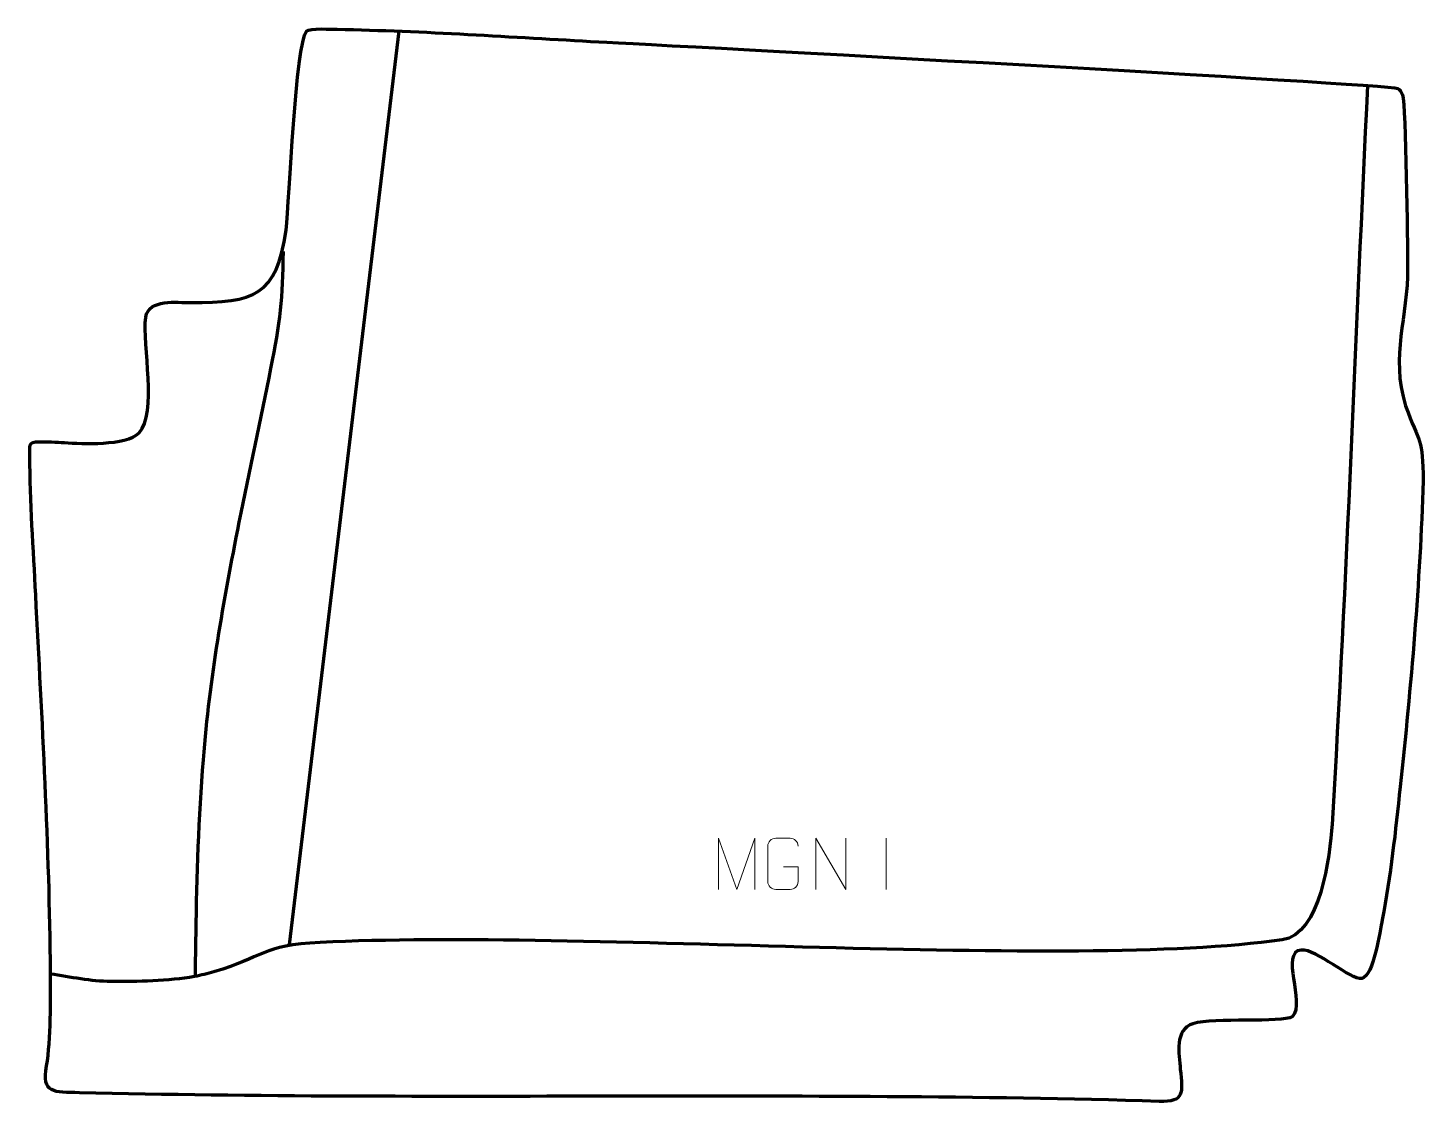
# Model space of a CAD drawing. Header units: millimetres. Extents: x -562 to 120, y 223 to 748.
import ezdxf

# ---------------------------------------------------------------- set-up
doc = ezdxf.new("R2010")
doc.units = ezdxf.units.MM
doc.header["$MEASUREMENT"] = 0
doc.layers.add('layer 1', color=7, linetype='Continuous', plot=False)
doc.layers.add('layer 2', color=7, linetype='Continuous')
doc.layers.add('layer 3', color=7, linetype='Continuous')

msp = doc.modelspace()

# ---------------------------------------------------------------- linework, layer by layer
at = {"layer": 'layer 1', "color": 250, "lineweight": 9}
for points, knots in [([(-224.3979, 327.0366), (-224.3979, 327.0366), (-224.3979, 351.9945), (-224.3979, 351.9945), (-224.3979, 351.9945), (-224.3979, 351.9945), (-215.4728, 327.0366), (-215.4728, 327.0366), (-215.4728, 327.0366), (-215.4728, 327.0366), (-206.7129, 351.994), (-206.7129, 351.994), (-206.7129, 351.994), (-206.7129, 351.994), (-206.7129, 327.0366), (-206.7129, 327.0366)], [0, 0, 0, 0, 0.2, 0.2, 0.2, 0.2, 0.4, 0.4, 0.4, 0.4, 0.6, 0.6, 0.6, 0.6, 1, 1, 1, 1]), ([(-192.6425, 338.0226), (-192.6425, 338.0226), (-185.4744, 338.0226), (-185.4744, 338.0226), (-185.4744, 338.0226), (-185.4744, 338.0226), (-185.4744, 330.8545), (-185.4744, 330.8545), (-185.4744, 330.8545), (-185.6141, 328.5311), (-187.2913, 327.0515), (-189.4391, 327.0407), (-189.4391, 327.0407), (-191.7709, 327.0411), (-194.1029, 327.0411), (-196.4344, 327.0407), (-196.4344, 327.0407), (-198.3593, 326.9353), (-200.3315, 328.8198), (-200.3203, 330.8371), (-200.3203, 330.8371), (-200.3199, 336.6072), (-200.3199, 342.3769), (-200.3203, 348.1462), (-200.3203, 348.1462), (-200.3161, 350.2843), (-198.5693, 352.0035), (-196.417, 351.9901), (-196.417, 351.9901), (-194.0913, 351.9901), (-191.7652, 351.9901), (-189.4391, 351.9901), (-189.4391, 351.9901), (-187.4924, 352.0255), (-185.501, 350.534), (-185.4744, 348.0963)], [0, 0, 0, 0, 0.1, 0.1, 0.1, 0.1, 0.2, 0.2, 0.2, 0.2, 0.3, 0.3, 0.3, 0.3, 0.4, 0.4, 0.4, 0.4, 0.5, 0.5, 0.5, 0.5, 0.6, 0.6, 0.6, 0.6, 0.7, 0.7, 0.7, 0.7, 0.8, 0.8, 0.8, 0.8, 1, 1, 1, 1]), ([(-176.9035, 327.0402), (-176.9035, 327.0402), (-176.9035, 351.9937), (-176.9035, 351.9937), (-176.9035, 351.9937), (-176.9035, 351.9937), (-162.2487, 327.0402), (-162.2487, 327.0402), (-162.2487, 327.0402), (-162.2487, 327.0402), (-162.2487, 351.9937), (-162.2487, 351.9937)], [0, 0, 0, 0, 0.25, 0.25, 0.25, 0.25, 0.5, 0.5, 0.5, 0.5, 1, 1, 1, 1])]:
    msp.add_open_spline(points, degree=3, knots=knots, dxfattribs=at)
msp.add_open_spline([(-142.5761, 352.004), (-142.5761, 352.004), (-142.5761, 327.0299), (-142.5761, 327.0299)], degree=3, dxfattribs=at)
at = {"layer": 'layer 2', "color": 140, "lineweight": 158}
msp.add_open_spline([(-380.4967, 746.2676), (-380.4967, 746.2676), (-434.0276, 299.9866), (-434.0276, 299.9866)], degree=3, dxfattribs=at)
for points, knots in [([(92.4606, 719.685), (86.646, 599.5318), (82.3708, 478.7868), (75.1508, 358.8076), (75.1508, 358.8076), (74.1335, 343.2138), (69.651, 304.9731), (50.7909, 302.3492), (50.7909, 302.3492), (-53.7234, 287.8088), (-290.6637, 307.4343), (-418.8478, 301.105), (-418.8478, 301.105), (-447.5635, 299.6871), (-446.3759, 293.9871), (-470.7127, 286.7436), (-470.7127, 286.7436), (-473.8977, 285.7956), (-476.9541, 285.1124), (-480.2086, 284.4671), (-480.2086, 284.4671), (-493.0193, 282.1631), (-507.9038, 281.9348), (-520.9524, 281.9905), (-520.9524, 281.9905), (-530.6739, 282.1076), (-540.8935, 284.226), (-550.5393, 285.6677)], [0, 0, 0, 0, 0.125, 0.125, 0.125, 0.125, 0.25, 0.25, 0.25, 0.25, 0.375, 0.375, 0.375, 0.375, 0.5, 0.5, 0.5, 0.5, 0.625, 0.625, 0.625, 0.625, 0.75, 0.75, 0.75, 0.75, 1, 1, 1, 1]), ([(-436.9783, 638.5552), (-437.1876, 615.8254), (-438.5494, 603.8691), (-443.0362, 581.5341), (-443.0362, 581.5341), (-448.0768, 556.443), (-453.4895, 531.4305), (-458.5081, 506.3346), (-458.5081, 506.3346), (-466.3617, 466.7273), (-472.801, 430.7953), (-476.0543, 390.3928), (-476.0543, 390.3928), (-478.3385, 362.0249), (-479.167, 333.6523), (-479.6366, 305.2061), (-479.6366, 305.2061), (-479.742, 298.708), (-479.8477, 292.2098), (-479.9497, 285.7116), (-479.9497, 285.7116), (-479.9497, 285.7116), (-479.9732, 284.212), (-479.9732, 284.212)], [0, 0, 0, 0, 0.14285714, 0.14285714, 0.14285714, 0.14285714, 0.28571429, 0.28571429, 0.28571429, 0.28571429, 0.42857143, 0.42857143, 0.42857143, 0.42857143, 0.57142857, 0.57142857, 0.57142857, 0.57142857, 0.71428571, 0.71428571, 0.71428571, 0.71428571, 1, 1, 1, 1])]:
    msp.add_open_spline(points, degree=3, knots=knots, dxfattribs=at)
at = {"layer": 'layer 3', "color": 242, "lineweight": 158}
msp.add_open_spline([(-435.4344, 649.1167), (-440.3192, 616.5981), (-450.9703, 613.6957), (-482.1046, 613.6653), (-482.1046, 613.6653), (-488.7583, 613.6588), (-502.5393, 615.6626), (-504.0141, 606.5725), (-504.0141, 606.5725), (-505.6945, 592.9402), (-498.1309, 559.2837), (-507.3098, 550.1129), (-507.3098, 550.1129), (-513.8905, 543.538), (-534.8135, 544.7367), (-543.7337, 545.284), (-543.7337, 545.284), (-547.9453, 545.5424), (-551.9743, 545.7035), (-556.1977, 545.7234), (-556.1977, 545.7234), (-561.5585, 545.7107), (-560.628, 543.5049), (-560.6108, 538.8057), (-560.6108, 538.8057), (-560.5304, 516.7554), (-558.8551, 492.9768), (-557.7427, 470.8739), (-557.7427, 470.8739), (-554.6788, 409.9996), (-550.9468, 347.6392), (-550.5468, 286.7673), (-550.5468, 286.7673), (-550.4604, 273.6134), (-550.1807, 253.7059), (-552.4446, 240.8808), (-552.4446, 240.8808), (-554.9854, 227.1668), (-548.8859, 228), (-536.3986, 227.6965), (-536.3986, 227.6965), (-365.9902, 223.5541), (-185.425, 228.7008), (-9.2041, 223.4973), (-9.2041, 223.4973), (3.4264, 223.1243), (2.1179, 227.5512), (1.0851, 239.2703), (1.0851, 239.2703), (0.4494, 246.4828), (-1.8173, 258.6149), (7.2435, 261.426), (7.2435, 261.426), (17.502, 264.6086), (50.4888, 261.6213), (55.9187, 264.8885), (55.9187, 264.8885), (62.1363, 271.9647), (49.5464, 296.46), (60.0945, 297.3969), (60.0945, 297.3969), (67.5029, 298.055), (84.2652, 282.5293), (89.7141, 283.5723), (89.7141, 283.5723), (95.4809, 284.6761), (98.5726, 306.8167), (99.6378, 312.2165), (99.6378, 312.2165), (103.8285, 333.4607), (106.1343, 355.5321), (108.4359, 377.0698), (108.4359, 377.0698), (113.6412, 425.7702), (118.2271, 477.7426), (119.6253, 526.5253), (119.6253, 526.5253), (119.6116, 547.651), (117.7819, 544.641), (111.1, 563.2048), (111.1, 563.2048), (103.362, 588.31), (112.3496, 605.9484), (112.0595, 631.0398), (112.0595, 631.0398), (111.9133, 642.3416), (111.369, 709.6061), (109.5284, 715.1974), (109.5284, 715.1974), (109.0525, 716.643), (108.296, 717.6233), (107.3432, 718.2934), (107.3432, 718.2934), (102.259, 720.4792), (-251.0933, 739.4327), (-282.841, 741.0644), (-282.841, 741.0644), (-325.1211, 743.2961), (-368.3617, 746.4124), (-410.5986, 747.1424), (-410.5986, 747.1424), (-412.6424, 747.1777), (-424.1874, 747.8453), (-425.4641, 746.2769), (-425.4641, 746.2769), (-430.8766, 739.628), (-433.9419, 663.9091), (-435.4344, 649.1167)], degree=3, knots=[0, 0, 0, 0, 0.03571429, 0.03571429, 0.03571429, 0.03571429, 0.07142857, 0.07142857, 0.07142857, 0.07142857, 0.10714286, 0.10714286, 0.10714286, 0.10714286, 0.14285714, 0.14285714, 0.14285714, 0.14285714, 0.17857143, 0.17857143, 0.17857143, 0.17857143, 0.21428571, 0.21428571, 0.21428571, 0.21428571, 0.25, 0.25, 0.25, 0.25, 0.28571429, 0.28571429, 0.28571429, 0.28571429, 0.32142857, 0.32142857, 0.32142857, 0.32142857, 0.35714286, 0.35714286, 0.35714286, 0.35714286, 0.39285714, 0.39285714, 0.39285714, 0.39285714, 0.42857143, 0.42857143, 0.42857143, 0.42857143, 0.46428571, 0.46428571, 0.46428571, 0.46428571, 0.5, 0.5, 0.5, 0.5, 0.53571429, 0.53571429, 0.53571429, 0.53571429, 0.57142857, 0.57142857, 0.57142857, 0.57142857, 0.60714286, 0.60714286, 0.60714286, 0.60714286, 0.64285714, 0.64285714, 0.64285714, 0.64285714, 0.67857143, 0.67857143, 0.67857143, 0.67857143, 0.71428571, 0.71428571, 0.71428571, 0.71428571, 0.75, 0.75, 0.75, 0.75, 0.78571429, 0.78571429, 0.78571429, 0.78571429, 0.82142857, 0.82142857, 0.82142857, 0.82142857, 0.85714286, 0.85714286, 0.85714286, 0.85714286, 0.89285714, 0.89285714, 0.89285714, 0.89285714, 0.92857143, 0.92857143, 0.92857143, 0.92857143, 1, 1, 1, 1], dxfattribs=at)

doc.saveas('drawing.dxf')
